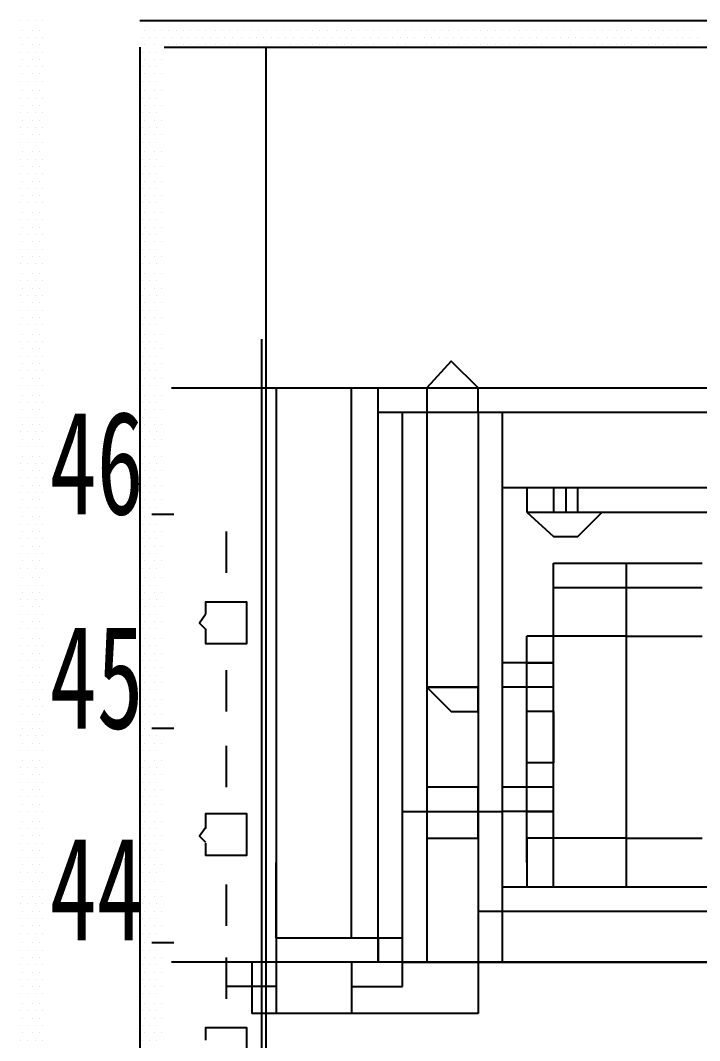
# Model space of a CAD drawing. Header units: metres. Extents: x 17 to 1264, y 17 to 859.
# Drawn here: x 303.8 to 344, y 662.2 to 722.6 of the extents above; entities that cross this region are included whole.
import ezdxf

# ---------------------------------------------------------------- set-up
doc = ezdxf.new("R2010")
doc.units = ezdxf.units.M
for name, color, linetype in [('LINES', 7, 'Continuous'), ('POLYLINES', 4, 'Continuous'), ('RECTS', 7, 'Continuous'), ('TEXTS', 3, 'Continuous')]:
    doc.layers.add(name, color=color, linetype=linetype)

msp = doc.modelspace()

# ---------------------------------------------------------------- linework, layer by layer
at = {"layer": 'LINES'}
for p, q in [((303.834, 722.592), (303.834, 722.592)), ((304.266, 722.592), (304.266, 722.592)), ((304.698, 722.592), (304.698, 722.592)), ((305.13, 722.592), (305.13, 722.592)), ((311.034, 722.592), (311.034, 722.592)), ((311.466, 722.592), (311.466, 722.592)), ((311.898, 722.592), (311.898, 722.592)), ((312.33, 722.592), (312.33, 722.592)), ((312.762, 722.592), (312.762, 722.592)), ((313.338, 722.592), (313.338, 722.592)), ((313.77, 722.592), (313.77, 722.592)), ((314.202, 722.592), (314.202, 722.592)), ((314.634, 722.592), (314.634, 722.592)), ((315.066, 722.592), (315.066, 722.592)), ((315.498, 722.592), (315.498, 722.592)), ((315.93, 722.592), (315.93, 722.592)), ((316.362, 722.592), (316.362, 722.592)), ((316.938, 722.592), (316.938, 722.592)), ((317.37, 722.592), (317.37, 722.592)), ((317.802, 722.592), (317.802, 722.592)), ((318.234, 722.592), (318.234, 722.592)), ((318.666, 722.592), (318.666, 722.592)), ((319.098, 722.592), (319.098, 722.592)), ((319.53, 722.592), (319.53, 722.592)), ((319.962, 722.592), (319.962, 722.592)), ((320.538, 722.592), (320.538, 722.592)), ((320.97, 722.592), (320.97, 722.592)), ((321.402, 722.592), (321.402, 722.592)), ((321.834, 722.592), (321.834, 722.592)), ((322.266, 722.592), (322.266, 722.592)), ((322.698, 722.592), (322.698, 722.592)), ((323.13, 722.592), (323.13, 722.592)), ((323.562, 722.592), (323.562, 722.592)), ((324.138, 722.592), (324.138, 722.592)), ((324.57, 722.592), (324.57, 722.592)), ((325.002, 722.592), (325.002, 722.592)), ((325.434, 722.592), (325.434, 722.592)), ((325.866, 722.592), (325.866, 722.592)), ((326.298, 722.592), (326.298, 722.592)), ((326.73, 722.592), (326.73, 722.592)), ((327.162, 722.592), (327.162, 722.592)), ((327.738, 722.592), (327.738, 722.592)), ((328.17, 722.592), (328.17, 722.592)), ((328.602, 722.592), (328.602, 722.592)), ((329.034, 722.592), (329.034, 722.592)), ((329.466, 722.592), (329.466, 722.592)), ((329.898, 722.592), (329.898, 722.592)), ((330.33, 722.592), (330.33, 722.592)), ((330.762, 722.592), (330.762, 722.592)), ((331.338, 722.592), (331.338, 722.592)), ((331.77, 722.592), (331.77, 722.592)), ((332.202, 722.592), (332.202, 722.592)), ((332.634, 722.592), (332.634, 722.592)), ((333.066, 722.592), (333.066, 722.592)), ((333.498, 722.592), (333.498, 722.592)), ((333.93, 722.592), (333.93, 722.592)), ((334.362, 722.592), (334.362, 722.592)), ((334.938, 722.592), (334.938, 722.592)), ((335.37, 722.592), (335.37, 722.592)), ((335.802, 722.592), (335.802, 722.592)), ((336.234, 722.592), (336.234, 722.592)), ((336.666, 722.592), (336.666, 722.592)), ((337.098, 722.592), (337.098, 722.592)), ((337.53, 722.592), (337.53, 722.592)), ((337.962, 722.592), (337.962, 722.592)), ((338.538, 722.592), (338.538, 722.592)), ((338.97, 722.592), (338.97, 722.592)), ((339.402, 722.592), (339.402, 722.592)), ((339.834, 722.592), (339.834, 722.592)), ((340.266, 722.592), (340.266, 722.592)), ((340.698, 722.592), (340.698, 722.592)), ((341.13, 722.592), (341.13, 722.592)), ((341.562, 722.592), (341.562, 722.592)), ((342.138, 722.592), (342.138, 722.592)), ((342.57, 722.592), (342.57, 722.592)), ((343.002, 722.592), (343.002, 722.592)), ((343.434, 722.592), (343.434, 722.592)), ((343.866, 722.592), (343.866, 722.592)), ((303.978, 722.016), (303.978, 722.016)), ((304.554, 722.016), (304.554, 722.016)), ((304.986, 722.016), (304.986, 722.016)), ((311.178, 722.016), (311.178, 722.016)), ((311.754, 722.016), (311.754, 722.016)), ((312.186, 722.016), (312.186, 722.016)), ((312.618, 722.016), (312.618, 722.016)), ((313.05, 722.016), (313.05, 722.016)), ((313.482, 722.016), (313.482, 722.016)), ((313.914, 722.016), (313.914, 722.016)), ((314.346, 722.016), (314.346, 722.016)), ((314.778, 722.016), (314.778, 722.016)), ((315.354, 722.016), (315.354, 722.016)), ((315.786, 722.016), (315.786, 722.016)), ((316.218, 722.016), (316.218, 722.016)), ((316.65, 722.016), (316.65, 722.016)), ((317.082, 722.016), (317.082, 722.016)), ((317.514, 722.016), (317.514, 722.016)), ((317.946, 722.016), (317.946, 722.016)), ((318.378, 722.016), (318.378, 722.016)), ((318.954, 722.016), (318.954, 722.016)), ((319.386, 722.016), (319.386, 722.016)), ((319.818, 722.016), (319.818, 722.016)), ((320.25, 722.016), (320.25, 722.016)), ((320.682, 722.016), (320.682, 722.016)), ((321.114, 722.016), (321.114, 722.016)), ((321.546, 722.016), (321.546, 722.016)), ((321.978, 722.016), (321.978, 722.016)), ((322.554, 722.016), (322.554, 722.016)), ((322.986, 722.016), (322.986, 722.016)), ((323.418, 722.016), (323.418, 722.016)), ((323.85, 722.016), (323.85, 722.016)), ((324.282, 722.016), (324.282, 722.016)), ((324.714, 722.016), (324.714, 722.016)), ((325.146, 722.016), (325.146, 722.016)), ((325.578, 722.016), (325.578, 722.016)), ((326.154, 722.016), (326.154, 722.016)), ((326.586, 722.016), (326.586, 722.016)), ((327.018, 722.016), (327.018, 722.016)), ((327.45, 722.016), (327.45, 722.016)), ((327.882, 722.016), (327.882, 722.016)), ((328.314, 722.016), (328.314, 722.016)), ((328.746, 722.016), (328.746, 722.016)), ((329.178, 722.016), (329.178, 722.016)), ((329.754, 722.016), (329.754, 722.016)), ((330.186, 722.016), (330.186, 722.016)), ((330.618, 722.016), (330.618, 722.016)), ((331.05, 722.016), (331.05, 722.016)), ((331.482, 722.016), (331.482, 722.016)), ((331.914, 722.016), (331.914, 722.016)), ((332.346, 722.016), (332.346, 722.016)), ((332.778, 722.016), (332.778, 722.016)), ((333.354, 722.016), (333.354, 722.016)), ((333.786, 722.016), (333.786, 722.016)), ((334.218, 722.016), (334.218, 722.016)), ((334.65, 722.016), (334.65, 722.016)), ((335.082, 722.016), (335.082, 722.016)), ((335.514, 722.016), (335.514, 722.016)), ((335.946, 722.016), (335.946, 722.016)), ((336.378, 722.016), (336.378, 722.016)), ((336.954, 722.016), (336.954, 722.016)), ((337.386, 722.016), (337.386, 722.016)), ((337.818, 722.016), (337.818, 722.016)), ((338.25, 722.016), (338.25, 722.016)), ((338.682, 722.016), (338.682, 722.016)), ((339.114, 722.016), (339.114, 722.016)), ((339.546, 722.016), (339.546, 722.016)), ((339.978, 722.016), (339.978, 722.016)), ((340.554, 722.016), (340.554, 722.016)), ((340.986, 722.016), (340.986, 722.016)), ((341.418, 722.016), (341.418, 722.016)), ((341.85, 722.016), (341.85, 722.016)), ((342.282, 722.016), (342.282, 722.016)), ((342.714, 722.016), (342.714, 722.016)), ((343.146, 722.016), (343.146, 722.016)), ((343.578, 722.016), (343.578, 722.016)), ((303.834, 721.584), (303.834, 721.584)), ((304.266, 721.584), (304.266, 721.584)), ((304.698, 721.584), (304.698, 721.584)), ((305.13, 721.584), (305.13, 721.584)), ((311.034, 721.584), (311.034, 721.584)), ((311.466, 721.584), (311.466, 721.584)), ((311.898, 721.584), (311.898, 721.584)), ((312.33, 721.584), (312.33, 721.584)), ((312.762, 721.584), (312.762, 721.584)), ((313.338, 721.584), (313.338, 721.584)), ((313.77, 721.584), (313.77, 721.584)), ((314.202, 721.584), (314.202, 721.584)), ((314.634, 721.584), (314.634, 721.584)), ((315.066, 721.584), (315.066, 721.584)), ((315.498, 721.584), (315.498, 721.584)), ((315.93, 721.584), (315.93, 721.584)), ((316.362, 721.584), (316.362, 721.584)), ((316.938, 721.584), (316.938, 721.584)), ((317.37, 721.584), (317.37, 721.584)), ((317.802, 721.584), (317.802, 721.584)), ((318.234, 721.584), (318.234, 721.584)), ((318.666, 721.584), (318.666, 721.584)), ((319.098, 721.584), (319.098, 721.584)), ((319.53, 721.584), (319.53, 721.584)), ((319.962, 721.584), (319.962, 721.584)), ((320.538, 721.584), (320.538, 721.584)), ((320.97, 721.584), (320.97, 721.584)), ((321.402, 721.584), (321.402, 721.584)), ((321.834, 721.584), (321.834, 721.584)), ((322.266, 721.584), (322.266, 721.584)), ((322.698, 721.584), (322.698, 721.584)), ((323.13, 721.584), (323.13, 721.584)), ((323.562, 721.584), (323.562, 721.584)), ((324.138, 721.584), (324.138, 721.584)), ((324.57, 721.584), (324.57, 721.584)), ((325.002, 721.584), (325.002, 721.584)), ((325.434, 721.584), (325.434, 721.584)), ((325.866, 721.584), (325.866, 721.584)), ((326.298, 721.584), (326.298, 721.584)), ((326.73, 721.584), (326.73, 721.584)), ((327.162, 721.584), (327.162, 721.584)), ((327.738, 721.584), (327.738, 721.584)), ((328.17, 721.584), (328.17, 721.584)), ((328.602, 721.584), (328.602, 721.584)), ((329.034, 721.584), (329.034, 721.584)), ((329.466, 721.584), (329.466, 721.584)), ((329.898, 721.584), (329.898, 721.584)), ((330.33, 721.584), (330.33, 721.584)), ((330.762, 721.584), (330.762, 721.584)), ((331.338, 721.584), (331.338, 721.584)), ((331.77, 721.584), (331.77, 721.584)), ((332.202, 721.584), (332.202, 721.584)), ((332.634, 721.584), (332.634, 721.584)), ((333.066, 721.584), (333.066, 721.584)), ((333.498, 721.584), (333.498, 721.584)), ((333.93, 721.584), (333.93, 721.584)), ((334.362, 721.584), (334.362, 721.584)), ((334.938, 721.584), (334.938, 721.584)), ((335.37, 721.584), (335.37, 721.584)), ((335.802, 721.584), (335.802, 721.584)), ((336.234, 721.584), (336.234, 721.584)), ((336.666, 721.584), (336.666, 721.584)), ((337.098, 721.584), (337.098, 721.584)), ((337.53, 721.584), (337.53, 721.584)), ((337.962, 721.584), (337.962, 721.584)), ((338.538, 721.584), (338.538, 721.584)), ((338.97, 721.584), (338.97, 721.584)), ((339.402, 721.584), (339.402, 721.584)), ((339.834, 721.584), (339.834, 721.584)), ((340.266, 721.584), (340.266, 721.584)), ((340.698, 721.584), (340.698, 721.584)), ((341.13, 721.584), (341.13, 721.584)), ((341.562, 721.584), (341.562, 721.584)), ((342.138, 721.584), (342.138, 721.584)), ((342.57, 721.584), (342.57, 721.584)), ((343.002, 721.584), (343.002, 721.584)), ((343.434, 721.584), (343.434, 721.584)), ((343.866, 721.584), (343.866, 721.584)), ((303.978, 721.152), (303.978, 721.152)), ((304.554, 721.152), (304.554, 721.152)), ((304.986, 721.152), (304.986, 721.152)), ((311.178, 721.152), (311.178, 721.152)), ((311.754, 721.152), (311.754, 721.152)), ((312.186, 721.152), (312.186, 721.152)), ((312.33, 721.008), (459.066, 721.008)), ((312.618, 721.152), (312.618, 721.152)), ((313.05, 721.152), (313.05, 721.152)), ((313.482, 721.152), (313.482, 721.152)), ((313.914, 721.152), (313.914, 721.152)), ((314.346, 721.152), (314.346, 721.152)), ((314.778, 721.152), (314.778, 721.152)), ((315.354, 721.152), (315.354, 721.152)), ((315.786, 721.152), (315.786, 721.152)), ((316.218, 721.152), (316.218, 721.152)), ((316.65, 721.152), (316.65, 721.152)), ((317.082, 721.152), (317.082, 721.152)), ((317.514, 721.152), (317.514, 721.152)), ((317.946, 721.152), (317.946, 721.152)), ((318.378, 721.152), (318.378, 721.152)), ((318.378, 125.712), (318.378, 721.008)), ((318.954, 721.152), (318.954, 721.152)), ((319.386, 721.152), (319.386, 721.152)), ((319.818, 721.152), (319.818, 721.152)), ((320.25, 721.152), (320.25, 721.152)), ((320.682, 721.152), (320.682, 721.152)), ((321.114, 721.152), (321.114, 721.152)), ((321.546, 721.152), (321.546, 721.152)), ((321.978, 721.152), (321.978, 721.152)), ((322.554, 721.152), (322.554, 721.152)), ((322.986, 721.152), (322.986, 721.152)), ((323.418, 721.152), (323.418, 721.152)), ((323.85, 721.152), (323.85, 721.152)), ((324.282, 721.152), (324.282, 721.152)), ((324.714, 721.152), (324.714, 721.152)), ((325.146, 721.152), (325.146, 721.152)), ((325.578, 721.152), (325.578, 721.152)), ((326.154, 721.152), (326.154, 721.152)), ((326.586, 721.152), (326.586, 721.152)), ((327.018, 721.152), (327.018, 721.152)), ((327.45, 721.152), (327.45, 721.152)), ((327.882, 721.152), (327.882, 721.152)), ((328.314, 721.152), (328.314, 721.152)), ((328.746, 721.152), (328.746, 721.152)), ((329.178, 721.152), (329.178, 721.152)), ((329.754, 721.152), (329.754, 721.152)), ((330.186, 721.152), (330.186, 721.152)), ((330.618, 721.152), (330.618, 721.152)), ((331.05, 721.152), (331.05, 721.152)), ((331.482, 721.152), (331.482, 721.152)), ((331.914, 721.152), (331.914, 721.152)), ((332.346, 721.152), (332.346, 721.152)), ((332.778, 721.152), (332.778, 721.152)), ((333.354, 721.152), (333.354, 721.152)), ((333.786, 721.152), (333.786, 721.152)), ((334.218, 721.152), (334.218, 721.152)), ((334.65, 721.152), (334.65, 721.152)), ((335.082, 721.152), (335.082, 721.152)), ((335.514, 721.152), (335.514, 721.152)), ((335.946, 721.152), (335.946, 721.152)), ((336.378, 721.152), (336.378, 721.152)), ((336.954, 721.152), (336.954, 721.152)), ((337.386, 721.152), (337.386, 721.152)), ((337.818, 721.152), (337.818, 721.152)), ((338.25, 721.152), (338.25, 721.152)), ((338.682, 721.152), (338.682, 721.152)), ((339.114, 721.152), (339.114, 721.152)), ((339.546, 721.152), (339.546, 721.152)), ((339.978, 721.152), (339.978, 721.152)), ((340.554, 721.152), (340.554, 721.152)), ((340.986, 721.152), (340.986, 721.152)), ((341.418, 721.152), (341.418, 721.152)), ((341.85, 721.152), (341.85, 721.152)), ((342.282, 721.152), (342.282, 721.152)), ((342.714, 721.152), (342.714, 721.152)), ((343.146, 721.152), (343.146, 721.152)), ((343.578, 721.152), (343.578, 721.152)), ((303.834, 720.72), (303.834, 720.72)), ((303.978, 720.288), (303.978, 720.288)), ((304.266, 720.72), (304.266, 720.72)), ((304.554, 720.288), (304.554, 720.288)), ((304.698, 720.72), (304.698, 720.72)), ((304.986, 720.288), (304.986, 720.288)), ((305.13, 720.72), (305.13, 720.72)), ((311.034, 720.72), (311.034, 720.72)), ((311.178, 720.288), (311.178, 720.288)), ((311.466, 720.72), (311.466, 720.72)), ((311.754, 720.288), (311.754, 720.288)), ((311.898, 720.72), (311.898, 720.72)), ((312.186, 720.288), (312.186, 720.288)), ((303.834, 719.856), (303.834, 719.856)), ((304.266, 719.856), (304.266, 719.856)), ((304.698, 719.856), (304.698, 719.856)), ((305.13, 719.856), (305.13, 719.856)), ((311.034, 719.856), (311.034, 719.856)), ((311.466, 719.856), (311.466, 719.856)), ((311.898, 719.856), (311.898, 719.856)), ((303.834, 718.992), (303.834, 718.992)), ((303.978, 719.424), (303.978, 719.424)), ((304.266, 718.992), (304.266, 718.992)), ((304.554, 719.424), (304.554, 719.424)), ((304.698, 718.992), (304.698, 718.992)), ((304.986, 719.424), (304.986, 719.424)), ((305.13, 718.992), (305.13, 718.992)), ((311.034, 718.992), (311.034, 718.992)), ((311.178, 719.424), (311.178, 719.424)), ((311.466, 718.992), (311.466, 718.992)), ((311.754, 719.424), (311.754, 719.424)), ((311.898, 718.992), (311.898, 718.992)), ((312.186, 719.424), (312.186, 719.424)), ((303.978, 718.416), (303.978, 718.416)), ((304.554, 718.416), (304.554, 718.416)), ((304.986, 718.416), (304.986, 718.416)), ((311.178, 718.416), (311.178, 718.416)), ((311.754, 718.416), (311.754, 718.416)), ((312.186, 718.416), (312.186, 718.416)), ((303.834, 717.984), (303.834, 717.984)), ((304.266, 717.984), (304.266, 717.984)), ((304.698, 717.984), (304.698, 717.984)), ((305.13, 717.984), (305.13, 717.984)), ((311.034, 717.984), (311.034, 717.984)), ((311.466, 717.984), (311.466, 717.984)), ((311.898, 717.984), (311.898, 717.984)), ((303.834, 717.12), (303.834, 717.12)), ((303.978, 717.552), (303.978, 717.552)), ((304.266, 717.12), (304.266, 717.12)), ((304.554, 717.552), (304.554, 717.552)), ((304.698, 717.12), (304.698, 717.12)), ((304.986, 717.552), (304.986, 717.552)), ((305.13, 717.12), (305.13, 717.12)), ((311.034, 717.12), (311.034, 717.12)), ((311.178, 717.552), (311.178, 717.552)), ((311.466, 717.12), (311.466, 717.12)), ((311.754, 717.552), (311.754, 717.552)), ((311.898, 717.12), (311.898, 717.12)), ((312.186, 717.552), (312.186, 717.552)), ((303.978, 716.688), (303.978, 716.688)), ((304.554, 716.688), (304.554, 716.688)), ((304.986, 716.688), (304.986, 716.688)), ((311.178, 716.688), (311.178, 716.688)), ((311.754, 716.688), (311.754, 716.688)), ((312.186, 716.688), (312.186, 716.688)), ((303.834, 716.256), (303.834, 716.256)), ((304.266, 716.256), (304.266, 716.256)), ((304.698, 716.256), (304.698, 716.256)), ((305.13, 716.256), (305.13, 716.256)), ((311.034, 716.256), (311.034, 716.256)), ((311.466, 716.256), (311.466, 716.256)), ((311.898, 716.256), (311.898, 716.256)), ((303.834, 715.392), (303.834, 715.392)), ((303.978, 715.824), (303.978, 715.824)), ((304.266, 715.392), (304.266, 715.392)), ((304.554, 715.824), (304.554, 715.824)), ((304.698, 715.392), (304.698, 715.392)), ((304.986, 715.824), (304.986, 715.824)), ((305.13, 715.392), (305.13, 715.392)), ((311.034, 715.392), (311.034, 715.392)), ((311.178, 715.824), (311.178, 715.824)), ((311.466, 715.392), (311.466, 715.392)), ((311.754, 715.824), (311.754, 715.824)), ((311.898, 715.392), (311.898, 715.392)), ((312.186, 715.824), (312.186, 715.824)), ((303.978, 714.816), (303.978, 714.816)), ((304.554, 714.816), (304.554, 714.816)), ((304.986, 714.816), (304.986, 714.816)), ((311.178, 714.816), (311.178, 714.816)), ((311.754, 714.816), (311.754, 714.816)), ((312.186, 714.816), (312.186, 714.816)), ((303.834, 714.384), (303.834, 714.384)), ((304.266, 714.384), (304.266, 714.384)), ((304.698, 714.384), (304.698, 714.384)), ((305.13, 714.384), (305.13, 714.384)), ((311.034, 714.384), (311.034, 714.384)), ((311.466, 714.384), (311.466, 714.384)), ((311.898, 714.384), (311.898, 714.384)), ((303.834, 713.52), (303.834, 713.52)), ((303.978, 713.952), (303.978, 713.952)), ((304.266, 713.52), (304.266, 713.52)), ((304.554, 713.952), (304.554, 713.952)), ((304.698, 713.52), (304.698, 713.52)), ((304.986, 713.952), (304.986, 713.952)), ((305.13, 713.52), (305.13, 713.52)), ((311.034, 713.52), (311.034, 713.52)), ((311.178, 713.952), (311.178, 713.952)), ((311.466, 713.52), (311.466, 713.52)), ((311.754, 713.952), (311.754, 713.952)), ((311.898, 713.52), (311.898, 713.52)), ((312.186, 713.952), (312.186, 713.952)), ((303.978, 713.088), (303.978, 713.088)), ((304.554, 713.088), (304.554, 713.088)), ((304.986, 713.088), (304.986, 713.088)), ((311.178, 713.088), (311.178, 713.088)), ((311.754, 713.088), (311.754, 713.088)), ((312.186, 713.088), (312.186, 713.088)), ((303.834, 712.656), (303.834, 712.656)), ((304.266, 712.656), (304.266, 712.656)), ((304.698, 712.656), (304.698, 712.656)), ((305.13, 712.656), (305.13, 712.656)), ((311.034, 712.656), (311.034, 712.656)), ((311.466, 712.656), (311.466, 712.656)), ((311.898, 712.656), (311.898, 712.656)), ((303.834, 711.792), (303.834, 711.792)), ((303.978, 712.224), (303.978, 712.224)), ((304.266, 711.792), (304.266, 711.792)), ((304.554, 712.224), (304.554, 712.224)), ((304.698, 711.792), (304.698, 711.792)), ((304.986, 712.224), (304.986, 712.224)), ((305.13, 711.792), (305.13, 711.792)), ((311.034, 711.792), (311.034, 711.792)), ((311.178, 712.224), (311.178, 712.224)), ((311.466, 711.792), (311.466, 711.792)), ((311.754, 712.224), (311.754, 712.224)), ((311.898, 711.792), (311.898, 711.792)), ((312.186, 712.224), (312.186, 712.224)), ((303.978, 711.216), (303.978, 711.216)), ((304.554, 711.216), (304.554, 711.216)), ((304.986, 711.216), (304.986, 711.216)), ((311.178, 711.216), (311.178, 711.216)), ((311.754, 711.216), (311.754, 711.216)), ((312.186, 711.216), (312.186, 711.216)), ((303.834, 710.784), (303.834, 710.784)), ((304.266, 710.784), (304.266, 710.784)), ((304.698, 710.784), (304.698, 710.784)), ((305.13, 710.784), (305.13, 710.784)), ((311.034, 710.784), (311.034, 710.784)), ((311.466, 710.784), (311.466, 710.784)), ((311.898, 710.784), (311.898, 710.784)), ((303.834, 709.92), (303.834, 709.92)), ((303.978, 710.352), (303.978, 710.352)), ((304.266, 709.92), (304.266, 709.92)), ((304.554, 710.352), (304.554, 710.352)), ((304.698, 709.92), (304.698, 709.92)), ((304.986, 710.352), (304.986, 710.352)), ((305.13, 709.92), (305.13, 709.92)), ((311.034, 709.92), (311.034, 709.92)), ((311.178, 710.352), (311.178, 710.352)), ((311.466, 709.92), (311.466, 709.92)), ((311.754, 710.352), (311.754, 710.352)), ((311.898, 709.92), (311.898, 709.92)), ((312.186, 710.352), (312.186, 710.352)), ((303.978, 709.488), (303.978, 709.488)), ((304.554, 709.488), (304.554, 709.488)), ((304.986, 709.488), (304.986, 709.488)), ((311.178, 709.488), (311.178, 709.488)), ((311.754, 709.488), (311.754, 709.488)), ((312.186, 709.488), (312.186, 709.488)), ((303.834, 709.056), (303.834, 709.056)), ((304.266, 709.056), (304.266, 709.056)), ((304.698, 709.056), (304.698, 709.056)), ((305.13, 709.056), (305.13, 709.056)), ((311.034, 709.056), (311.034, 709.056)), ((311.466, 709.056), (311.466, 709.056)), ((311.898, 709.056), (311.898, 709.056)), ((303.834, 708.192), (303.834, 708.192)), ((303.978, 708.624), (303.978, 708.624)), ((304.266, 708.192), (304.266, 708.192)), ((304.554, 708.624), (304.554, 708.624)), ((304.698, 708.192), (304.698, 708.192)), ((304.986, 708.624), (304.986, 708.624)), ((305.13, 708.192), (305.13, 708.192)), ((311.034, 708.192), (311.034, 708.192)), ((311.178, 708.624), (311.178, 708.624)), ((311.466, 708.192), (311.466, 708.192)), ((311.754, 708.624), (311.754, 708.624)), ((311.898, 708.192), (311.898, 708.192)), ((312.186, 708.624), (312.186, 708.624)), ((303.978, 707.616), (303.978, 707.616)), ((304.554, 707.616), (304.554, 707.616)), ((304.986, 707.616), (304.986, 707.616)), ((311.178, 707.616), (311.178, 707.616)), ((311.754, 707.616), (311.754, 707.616)), ((312.186, 707.616), (312.186, 707.616)), ((303.834, 707.184), (303.834, 707.184)), ((304.266, 707.184), (304.266, 707.184)), ((304.698, 707.184), (304.698, 707.184)), ((305.13, 707.184), (305.13, 707.184)), ((311.034, 707.184), (311.034, 707.184)), ((311.466, 707.184), (311.466, 707.184)), ((311.898, 707.184), (311.898, 707.184)), ((303.834, 706.32), (303.834, 706.32)), ((303.978, 706.752), (303.978, 706.752)), ((304.266, 706.32), (304.266, 706.32)), ((304.554, 706.752), (304.554, 706.752)), ((304.698, 706.32), (304.698, 706.32)), ((304.986, 706.752), (304.986, 706.752)), ((305.13, 706.32), (305.13, 706.32)), ((311.034, 706.32), (311.034, 706.32)), ((311.178, 706.752), (311.178, 706.752)), ((311.466, 706.32), (311.466, 706.32)), ((311.754, 706.752), (311.754, 706.752)), ((311.898, 706.32), (311.898, 706.32)), ((312.186, 706.752), (312.186, 706.752)), ((303.978, 705.888), (303.978, 705.888)), ((304.554, 705.888), (304.554, 705.888)), ((304.986, 705.888), (304.986, 705.888)), ((311.178, 705.888), (311.178, 705.888)), ((311.754, 705.888), (311.754, 705.888)), ((312.186, 705.888), (312.186, 705.888)), ((303.834, 705.456), (303.834, 705.456)), ((304.266, 705.456), (304.266, 705.456)), ((304.698, 705.456), (304.698, 705.456)), ((305.13, 705.456), (305.13, 705.456)), ((311.034, 705.456), (311.034, 705.456)), ((311.466, 705.456), (311.466, 705.456)), ((311.898, 705.456), (311.898, 705.456)), ((303.834, 704.592), (303.834, 704.592)), ((303.978, 705.024), (303.978, 705.024)), ((304.266, 704.592), (304.266, 704.592)), ((304.554, 705.024), (304.554, 705.024)), ((304.698, 704.592), (304.698, 704.592)), ((304.986, 705.024), (304.986, 705.024)), ((305.13, 704.592), (305.13, 704.592)), ((311.034, 704.592), (311.034, 704.592)), ((311.178, 705.024), (311.178, 705.024)), ((311.466, 704.592), (311.466, 704.592)), ((311.754, 705.024), (311.754, 705.024)), ((311.898, 704.592), (311.898, 704.592)), ((312.186, 705.024), (312.186, 705.024)), ((303.978, 704.016), (303.978, 704.016)), ((304.554, 704.016), (304.554, 704.016)), ((304.986, 704.016), (304.986, 704.016)), ((311.178, 704.016), (311.178, 704.016)), ((311.754, 704.016), (311.754, 704.016)), ((312.186, 704.016), (312.186, 704.016)), ((303.834, 703.584), (303.834, 703.584)), ((304.266, 703.584), (304.266, 703.584)), ((304.698, 703.584), (304.698, 703.584)), ((305.13, 703.584), (305.13, 703.584)), ((311.034, 703.584), (311.034, 703.584)), ((311.466, 703.584), (311.466, 703.584)), ((311.898, 703.584), (311.898, 703.584)), ((303.834, 702.72), (303.834, 702.72)), ((303.978, 703.152), (303.978, 703.152)), ((304.266, 702.72), (304.266, 702.72)), ((304.554, 703.152), (304.554, 703.152)), ((304.698, 702.72), (304.698, 702.72)), ((304.986, 703.152), (304.986, 703.152)), ((305.13, 702.72), (305.13, 702.72)), ((311.034, 702.72), (311.034, 702.72)), ((311.178, 703.152), (311.178, 703.152)), ((311.466, 702.72), (311.466, 702.72)), ((311.754, 703.152), (311.754, 703.152)), ((311.898, 702.72), (311.898, 702.72)), ((312.186, 703.152), (312.186, 703.152)), ((303.978, 702.288), (303.978, 702.288)), ((304.554, 702.288), (304.554, 702.288)), ((304.986, 702.288), (304.986, 702.288)), ((311.178, 702.288), (311.178, 702.288)), ((311.754, 702.288), (311.754, 702.288)), ((312.186, 702.288), (312.186, 702.288)), ((303.834, 701.856), (303.834, 701.856)), ((303.978, 701.424), (303.978, 701.424)), ((304.266, 701.856), (304.266, 701.856)), ((304.554, 701.424), (304.554, 701.424)), ((304.698, 701.856), (304.698, 701.856)), ((304.986, 701.424), (304.986, 701.424)), ((305.13, 701.856), (305.13, 701.856)), ((311.034, 701.856), (311.034, 701.856)), ((311.178, 701.424), (311.178, 701.424)), ((311.466, 701.856), (311.466, 701.856)), ((311.754, 701.424), (311.754, 701.424)), ((311.898, 701.856), (311.898, 701.856)), ((312.186, 701.424), (312.186, 701.424)), ((303.834, 700.992), (303.834, 700.992)), ((304.266, 700.992), (304.266, 700.992)), ((304.698, 700.992), (304.698, 700.992)), ((305.13, 700.992), (305.13, 700.992)), ((311.034, 700.992), (311.034, 700.992)), ((311.466, 700.992), (311.466, 700.992)), ((311.898, 700.992), (311.898, 700.992)), ((312.762, 700.848), (464.826, 700.848)), ((313.05, 700.848), (464.106, 700.848)), ((318.954, 700.848), (318.954, 663.84)), ((323.418, 668.304), (323.418, 700.848)), ((325.002, 668.304), (325.002, 700.848)), ((325.002, 668.304), (325.002, 700.848)), ((326.442, 700.848), (332.346, 700.848)), ((303.978, 700.416), (303.978, 700.416)), ((304.554, 700.416), (304.554, 700.416)), ((304.986, 700.416), (304.986, 700.416)), ((311.178, 700.416), (311.178, 700.416)), ((311.754, 700.416), (311.754, 700.416)), ((312.186, 700.416), (312.186, 700.416)), ((303.834, 699.984), (303.834, 699.984)), ((304.266, 699.984), (304.266, 699.984)), ((304.698, 699.984), (304.698, 699.984)), ((305.13, 699.984), (305.13, 699.984)), ((311.034, 699.984), (311.034, 699.984)), ((311.466, 699.984), (311.466, 699.984)), ((311.898, 699.984), (311.898, 699.984)), ((303.834, 699.12), (303.834, 699.12)), ((303.978, 699.552), (303.978, 699.552)), ((304.266, 699.12), (304.266, 699.12)), ((304.554, 699.552), (304.554, 699.552)), ((304.698, 699.12), (304.698, 699.12)), ((304.986, 699.552), (304.986, 699.552)), ((305.13, 699.12), (305.13, 699.12)), ((311.034, 699.12), (311.034, 699.12)), ((311.178, 699.552), (311.178, 699.552)), ((311.466, 699.12), (311.466, 699.12)), ((311.754, 699.552), (311.754, 699.552)), ((311.898, 699.12), (311.898, 699.12)), ((312.186, 699.552), (312.186, 699.552)), ((325.002, 699.408), (330.906, 699.408)), ((326.442, 699.408), (449.274, 699.408)), ((326.442, 666.864), (326.442, 699.408)), ((327.882, 699.408), (449.274, 699.408)), ((327.882, 699.408), (327.882, 666.864)), ((330.906, 699.408), (330.906, 666.864)), ((332.346, 666.864), (332.346, 699.408)), ((332.346, 666.864), (332.346, 699.408)), ((332.346, 666.864), (332.346, 699.408)), ((303.978, 698.688), (303.978, 698.688)), ((304.554, 698.688), (304.554, 698.688)), ((304.986, 698.688), (304.986, 698.688)), ((311.178, 698.688), (311.178, 698.688)), ((311.754, 698.688), (311.754, 698.688)), ((312.186, 698.688), (312.186, 698.688)), ((303.834, 698.256), (303.834, 698.256)), ((303.978, 697.824), (303.978, 697.824)), ((304.266, 698.256), (304.266, 698.256)), ((304.554, 697.824), (304.554, 697.824)), ((304.698, 698.256), (304.698, 698.256)), ((304.986, 697.824), (304.986, 697.824)), ((305.13, 698.256), (305.13, 698.256)), ((311.034, 698.256), (311.034, 698.256)), ((311.178, 697.824), (311.178, 697.824)), ((311.466, 698.256), (311.466, 698.256)), ((311.754, 697.824), (311.754, 697.824)), ((311.898, 698.256), (311.898, 698.256)), ((312.186, 697.824), (312.186, 697.824)), ((303.834, 697.392), (303.834, 697.392)), ((304.266, 697.392), (304.266, 697.392)), ((304.698, 697.392), (304.698, 697.392)), ((305.13, 697.392), (305.13, 697.392)), ((311.034, 697.392), (311.034, 697.392)), ((311.466, 697.392), (311.466, 697.392)), ((311.898, 697.392), (311.898, 697.392)), ((303.978, 696.816), (303.978, 696.816)), ((304.554, 696.816), (304.554, 696.816)), ((304.986, 696.816), (304.986, 696.816)), ((311.178, 696.816), (311.178, 696.816)), ((311.754, 696.816), (311.754, 696.816)), ((312.186, 696.816), (312.186, 696.816)), ((303.834, 696.384), (303.834, 696.384)), ((304.266, 696.384), (304.266, 696.384)), ((304.698, 696.384), (304.698, 696.384)), ((305.13, 696.384), (305.13, 696.384)), ((311.034, 696.384), (311.034, 696.384)), ((311.466, 696.384), (311.466, 696.384)), ((311.898, 696.384), (311.898, 696.384)), ((303.834, 695.52), (303.834, 695.52)), ((303.978, 695.952), (303.978, 695.952)), ((304.266, 695.52), (304.266, 695.52)), ((304.554, 695.952), (304.554, 695.952)), ((304.698, 695.52), (304.698, 695.52)), ((304.986, 695.952), (304.986, 695.952)), ((305.13, 695.52), (305.13, 695.52)), ((311.034, 695.52), (311.034, 695.52)), ((311.178, 695.952), (311.178, 695.952)), ((311.466, 695.52), (311.466, 695.52)), ((311.754, 695.952), (311.754, 695.952)), ((311.898, 695.52), (311.898, 695.52)), ((312.186, 695.952), (312.186, 695.952)), ((303.978, 695.088), (303.978, 695.088)), ((304.554, 695.088), (304.554, 695.088)), ((304.986, 695.088), (304.986, 695.088)), ((311.178, 695.088), (311.178, 695.088)), ((311.754, 695.088), (311.754, 695.088)), ((312.186, 695.088), (312.186, 695.088)), ((441.93, 694.944), (332.346, 694.944)), ((333.786, 694.944), (333.786, 693.504)), ((336.09, 694.944), (336.09, 693.504)), ((303.834, 694.656), (303.834, 694.656)), ((303.978, 694.224), (303.978, 694.224)), ((304.266, 694.656), (304.266, 694.656)), ((304.554, 694.224), (304.554, 694.224)), ((304.698, 694.656), (304.698, 694.656)), ((304.986, 694.224), (304.986, 694.224)), ((305.13, 694.656), (305.13, 694.656)), ((311.034, 694.656), (311.034, 694.656)), ((311.178, 694.224), (311.178, 694.224)), ((311.466, 694.656), (311.466, 694.656)), ((311.754, 694.224), (311.754, 694.224)), ((311.898, 694.656), (311.898, 694.656)), ((312.186, 694.224), (312.186, 694.224)), ((303.834, 693.792), (303.834, 693.792)), ((304.266, 693.792), (304.266, 693.792)), ((304.698, 693.792), (304.698, 693.792)), ((305.13, 693.792), (305.13, 693.792)), ((311.034, 693.792), (311.034, 693.792)), ((311.466, 693.792), (311.466, 693.792)), ((311.898, 693.792), (311.898, 693.792)), ((303.978, 693.216), (303.978, 693.216)), ((304.554, 693.216), (304.554, 693.216)), ((304.986, 693.216), (304.986, 693.216)), ((311.178, 693.216), (311.178, 693.216)), ((312.906, 693.36), (311.61, 693.36)), ((312.906, 693.36), (311.61, 693.36)), ((311.754, 693.216), (311.754, 693.216)), ((312.186, 693.216), (312.186, 693.216)), ((333.786, 693.504), (373.818, 693.504)), ((303.834, 692.784), (303.834, 692.784)), ((303.978, 692.352), (303.978, 692.352)), ((304.266, 692.784), (304.266, 692.784)), ((304.554, 692.352), (304.554, 692.352)), ((304.698, 692.784), (304.698, 692.784)), ((304.986, 692.352), (304.986, 692.352)), ((305.13, 692.784), (305.13, 692.784)), ((311.034, 692.784), (311.034, 692.784)), ((311.178, 692.352), (311.178, 692.352)), ((311.466, 692.784), (311.466, 692.784)), ((311.754, 692.352), (311.754, 692.352)), ((311.898, 692.784), (311.898, 692.784)), ((312.186, 692.352), (312.186, 692.352)), ((316.002, 692.352), (316.002, 689.904)), ((303.834, 691.92), (303.834, 691.92)), ((304.266, 691.92), (304.266, 691.92)), ((304.698, 691.92), (304.698, 691.92)), ((305.13, 691.92), (305.13, 691.92)), ((311.034, 691.92), (311.034, 691.92)), ((311.466, 691.92), (311.466, 691.92)), ((311.898, 691.92), (311.898, 691.92)), ((303.978, 691.488), (303.978, 691.488)), ((304.554, 691.488), (304.554, 691.488)), ((304.986, 691.488), (304.986, 691.488)), ((311.178, 691.488), (311.178, 691.488)), ((311.754, 691.488), (311.754, 691.488)), ((312.186, 691.488), (312.186, 691.488)), ((303.834, 691.056), (303.834, 691.056)), ((303.978, 690.624), (303.978, 690.624)), ((304.266, 691.056), (304.266, 691.056)), ((304.554, 690.624), (304.554, 690.624)), ((304.698, 691.056), (304.698, 691.056)), ((304.986, 690.624), (304.986, 690.624)), ((305.13, 691.056), (305.13, 691.056)), ((311.034, 691.056), (311.034, 691.056)), ((311.178, 690.624), (311.178, 690.624)), ((311.466, 691.056), (311.466, 691.056)), ((311.754, 690.624), (311.754, 690.624)), ((311.898, 691.056), (311.898, 691.056)), ((312.186, 690.624), (312.186, 690.624)), ((303.834, 690.192), (303.834, 690.192)), ((304.266, 690.192), (304.266, 690.192)), ((304.698, 690.192), (304.698, 690.192)), ((305.13, 690.192), (305.13, 690.192)), ((311.034, 690.192), (311.034, 690.192)), ((311.466, 690.192), (311.466, 690.192)), ((311.898, 690.192), (311.898, 690.192)), ((335.37, 690.48), (344.154, 690.48)), ((335.37, 671.328), (335.37, 690.48)), ((339.69, 671.328), (339.69, 690.48)), ((303.978, 689.616), (303.978, 689.616)), ((304.554, 689.616), (304.554, 689.616)), ((304.986, 689.616), (304.986, 689.616)), ((311.178, 689.616), (311.178, 689.616)), ((311.754, 689.616), (311.754, 689.616)), ((312.186, 689.616), (312.186, 689.616)), ((303.834, 689.184), (303.834, 689.184)), ((303.978, 688.752), (303.978, 688.752)), ((304.266, 689.184), (304.266, 689.184)), ((304.554, 688.752), (304.554, 688.752)), ((304.698, 689.184), (304.698, 689.184)), ((304.986, 688.752), (304.986, 688.752)), ((305.13, 689.184), (305.13, 689.184)), ((311.034, 689.184), (311.034, 689.184)), ((311.178, 688.752), (311.178, 688.752)), ((311.466, 689.184), (311.466, 689.184)), ((311.754, 688.752), (311.754, 688.752)), ((311.898, 689.184), (311.898, 689.184)), ((312.186, 688.752), (312.186, 688.752)), ((335.37, 689.04), (344.154, 689.04)), ((303.834, 688.32), (303.834, 688.32)), ((304.266, 688.32), (304.266, 688.32)), ((304.698, 688.32), (304.698, 688.32)), ((305.13, 688.32), (305.13, 688.32)), ((311.034, 688.32), (311.034, 688.32)), ((311.466, 688.32), (311.466, 688.32)), ((311.898, 688.32), (311.898, 688.32)), ((303.978, 687.888), (303.978, 687.888)), ((304.554, 687.888), (304.554, 687.888)), ((304.986, 687.888), (304.986, 687.888)), ((311.178, 687.888), (311.178, 687.888)), ((311.754, 687.888), (311.754, 687.888)), ((312.186, 687.888), (312.186, 687.888)), ((303.834, 687.456), (303.834, 687.456)), ((303.978, 687.024), (303.978, 687.024)), ((304.266, 687.456), (304.266, 687.456)), ((304.554, 687.024), (304.554, 687.024)), ((304.698, 687.456), (304.698, 687.456)), ((304.986, 687.024), (304.986, 687.024)), ((305.13, 687.456), (305.13, 687.456)), ((311.034, 687.456), (311.034, 687.456)), ((311.178, 687.024), (311.178, 687.024)), ((311.466, 687.456), (311.466, 687.456)), ((311.754, 687.024), (311.754, 687.024)), ((311.898, 687.456), (311.898, 687.456)), ((312.186, 687.024), (312.186, 687.024)), ((303.834, 686.592), (303.834, 686.592)), ((304.266, 686.592), (304.266, 686.592)), ((304.698, 686.592), (304.698, 686.592)), ((305.13, 686.592), (305.13, 686.592)), ((311.034, 686.592), (311.034, 686.592)), ((311.466, 686.592), (311.466, 686.592)), ((311.898, 686.592), (311.898, 686.592)), ((303.978, 686.016), (303.978, 686.016)), ((304.554, 686.016), (304.554, 686.016)), ((304.986, 686.016), (304.986, 686.016)), ((311.178, 686.016), (311.178, 686.016)), ((311.754, 686.016), (311.754, 686.016)), ((312.186, 686.016), (312.186, 686.016)), ((333.786, 674.208), (333.786, 686.16)), ((335.37, 686.16), (333.786, 686.16)), ((339.69, 686.16), (335.37, 686.16)), ((339.69, 686.16), (344.154, 686.16)), ((303.834, 685.584), (303.834, 685.584)), ((303.978, 685.152), (303.978, 685.152)), ((304.266, 685.584), (304.266, 685.584)), ((304.554, 685.152), (304.554, 685.152)), ((304.698, 685.584), (304.698, 685.584)), ((304.986, 685.152), (304.986, 685.152)), ((305.13, 685.584), (305.13, 685.584)), ((311.034, 685.584), (311.034, 685.584)), ((311.178, 685.152), (311.178, 685.152)), ((311.466, 685.584), (311.466, 685.584)), ((311.754, 685.152), (311.754, 685.152)), ((311.898, 685.584), (311.898, 685.584)), ((312.186, 685.152), (312.186, 685.152)), ((303.834, 684.72), (303.834, 684.72)), ((304.266, 684.72), (304.266, 684.72)), ((304.698, 684.72), (304.698, 684.72)), ((305.13, 684.72), (305.13, 684.72)), ((311.034, 684.72), (311.034, 684.72)), ((311.466, 684.72), (311.466, 684.72)), ((311.898, 684.72), (311.898, 684.72)), ((333.786, 684.576), (332.346, 684.576)), ((335.37, 684.576), (333.786, 684.576)), ((333.786, 684.576), (335.37, 684.576)), ((333.786, 684.576), (335.37, 684.576)), ((333.786, 684.576), (335.37, 684.576)), ((333.786, 684.576), (335.37, 684.576)), ((335.37, 684.576), (333.786, 684.576)), ((335.37, 684.576), (333.786, 684.576)), ((303.978, 684.288), (303.978, 684.288)), ((304.554, 684.288), (304.554, 684.288)), ((304.986, 684.288), (304.986, 684.288)), ((311.178, 684.288), (311.178, 684.288)), ((311.754, 684.288), (311.754, 684.288)), ((312.186, 684.288), (312.186, 684.288)), ((316.002, 684.144), (316.002, 681.696)), ((303.834, 683.856), (303.834, 683.856)), ((303.978, 683.424), (303.978, 683.424)), ((304.266, 683.856), (304.266, 683.856)), ((304.554, 683.424), (304.554, 683.424)), ((304.698, 683.856), (304.698, 683.856)), ((304.986, 683.424), (304.986, 683.424)), ((305.13, 683.856), (305.13, 683.856)), ((311.034, 683.856), (311.034, 683.856)), ((311.178, 683.424), (311.178, 683.424)), ((311.466, 683.856), (311.466, 683.856)), ((311.754, 683.424), (311.754, 683.424)), ((311.898, 683.856), (311.898, 683.856)), ((312.186, 683.424), (312.186, 683.424)), ((303.834, 682.992), (303.834, 682.992)), ((304.266, 682.992), (304.266, 682.992)), ((304.698, 682.992), (304.698, 682.992)), ((305.13, 682.992), (305.13, 682.992)), ((311.034, 682.992), (311.034, 682.992)), ((311.466, 682.992), (311.466, 682.992)), ((311.898, 682.992), (311.898, 682.992)), ((327.882, 683.136), (330.906, 683.136)), ((333.786, 683.136), (332.346, 683.136)), ((335.37, 683.136), (333.786, 683.136)), ((335.37, 683.136), (333.786, 683.136)), ((303.978, 682.416), (303.978, 682.416)), ((304.554, 682.416), (304.554, 682.416)), ((304.986, 682.416), (304.986, 682.416)), ((311.178, 682.416), (311.178, 682.416)), ((311.754, 682.416), (311.754, 682.416)), ((312.186, 682.416), (312.186, 682.416)), ((303.834, 681.984), (303.834, 681.984)), ((303.978, 681.552), (303.978, 681.552)), ((304.266, 681.984), (304.266, 681.984)), ((304.554, 681.552), (304.554, 681.552)), ((304.698, 681.984), (304.698, 681.984)), ((304.986, 681.552), (304.986, 681.552)), ((305.13, 681.984), (305.13, 681.984)), ((311.034, 681.984), (311.034, 681.984)), ((311.178, 681.552), (311.178, 681.552)), ((311.466, 681.984), (311.466, 681.984)), ((311.754, 681.552), (311.754, 681.552)), ((311.898, 681.984), (311.898, 681.984)), ((312.186, 681.552), (312.186, 681.552)), ((335.37, 681.696), (333.786, 681.696)), ((335.37, 681.696), (333.786, 681.696)), ((335.37, 681.696), (335.37, 678.672)), ((303.834, 681.12), (303.834, 681.12)), ((304.266, 681.12), (304.266, 681.12)), ((304.698, 681.12), (304.698, 681.12)), ((305.13, 681.12), (305.13, 681.12)), ((311.034, 681.12), (311.034, 681.12)), ((311.466, 681.12), (311.466, 681.12)), ((311.898, 681.12), (311.898, 681.12)), ((303.978, 680.688), (303.978, 680.688)), ((304.554, 680.688), (304.554, 680.688)), ((304.986, 680.688), (304.986, 680.688)), ((311.178, 680.688), (311.178, 680.688)), ((312.906, 680.688), (311.61, 680.688)), ((312.906, 680.688), (311.61, 680.688)), ((312.906, 680.688), (311.61, 680.688)), ((312.906, 680.688), (311.61, 680.688)), ((311.754, 680.688), (311.754, 680.688)), ((312.186, 680.688), (312.186, 680.688)), ((303.834, 680.256), (303.834, 680.256)), ((303.978, 679.824), (303.978, 679.824)), ((304.266, 680.256), (304.266, 680.256)), ((304.554, 679.824), (304.554, 679.824)), ((304.698, 680.256), (304.698, 680.256)), ((304.986, 679.824), (304.986, 679.824)), ((305.13, 680.256), (305.13, 680.256)), ((311.034, 680.256), (311.034, 680.256)), ((311.178, 679.824), (311.178, 679.824)), ((311.466, 680.256), (311.466, 680.256)), ((311.754, 679.824), (311.754, 679.824)), ((311.898, 680.256), (311.898, 680.256)), ((312.186, 679.824), (312.186, 679.824)), ((316.002, 679.68), (316.002, 677.232)), ((335.37, 680.256), (335.37, 680.256)), ((335.37, 680.256), (335.37, 680.256)), ((303.834, 679.392), (303.834, 679.392)), ((304.266, 679.392), (304.266, 679.392)), ((304.698, 679.392), (304.698, 679.392)), ((305.13, 679.392), (305.13, 679.392)), ((311.034, 679.392), (311.034, 679.392)), ((311.466, 679.392), (311.466, 679.392)), ((311.898, 679.392), (311.898, 679.392)), ((303.978, 678.816), (303.978, 678.816)), ((304.554, 678.816), (304.554, 678.816)), ((304.986, 678.816), (304.986, 678.816)), ((311.178, 678.816), (311.178, 678.816)), ((311.754, 678.816), (311.754, 678.816)), ((312.186, 678.816), (312.186, 678.816)), ((335.37, 678.672), (333.786, 678.672)), ((335.37, 678.672), (333.786, 678.672)), ((303.834, 678.384), (303.834, 678.384)), ((303.978, 677.952), (303.978, 677.952)), ((304.266, 678.384), (304.266, 678.384)), ((304.554, 677.952), (304.554, 677.952)), ((304.698, 678.384), (304.698, 678.384)), ((304.986, 677.952), (304.986, 677.952)), ((305.13, 678.384), (305.13, 678.384)), ((311.034, 678.384), (311.034, 678.384)), ((311.178, 677.952), (311.178, 677.952)), ((311.466, 678.384), (311.466, 678.384)), ((311.754, 677.952), (311.754, 677.952)), ((311.898, 678.384), (311.898, 678.384)), ((312.186, 677.952), (312.186, 677.952)), ((303.834, 677.52), (303.834, 677.52)), ((304.266, 677.52), (304.266, 677.52)), ((304.698, 677.52), (304.698, 677.52)), ((305.13, 677.52), (305.13, 677.52)), ((311.034, 677.52), (311.034, 677.52)), ((311.466, 677.52), (311.466, 677.52)), ((311.898, 677.52), (311.898, 677.52)), ((303.978, 677.088), (303.978, 677.088)), ((304.554, 677.088), (304.554, 677.088)), ((304.986, 677.088), (304.986, 677.088)), ((311.178, 677.088), (311.178, 677.088)), ((311.754, 677.088), (311.754, 677.088)), ((312.186, 677.088), (312.186, 677.088)), ((333.786, 677.232), (332.346, 677.232)), ((335.37, 677.232), (333.786, 677.232)), ((335.37, 677.232), (333.786, 677.232)), ((303.834, 676.656), (303.834, 676.656)), ((303.978, 676.224), (303.978, 676.224)), ((304.266, 676.656), (304.266, 676.656)), ((304.554, 676.224), (304.554, 676.224)), ((304.698, 676.656), (304.698, 676.656)), ((304.986, 676.224), (304.986, 676.224)), ((305.13, 676.656), (305.13, 676.656)), ((311.034, 676.656), (311.034, 676.656)), ((311.178, 676.224), (311.178, 676.224)), ((311.466, 676.656), (311.466, 676.656)), ((311.754, 676.224), (311.754, 676.224)), ((311.898, 676.656), (311.898, 676.656)), ((312.186, 676.224), (312.186, 676.224)), ((303.834, 675.792), (303.834, 675.792)), ((304.266, 675.792), (304.266, 675.792)), ((304.698, 675.792), (304.698, 675.792)), ((305.13, 675.792), (305.13, 675.792)), ((311.034, 675.792), (311.034, 675.792)), ((311.466, 675.792), (311.466, 675.792)), ((311.898, 675.792), (311.898, 675.792)), ((326.442, 675.792), (332.346, 675.792)), ((333.786, 675.792), (332.346, 675.792)), ((333.786, 675.792), (335.37, 675.792)), ((333.786, 675.792), (335.37, 675.792)), ((335.37, 675.792), (333.786, 675.792)), ((335.37, 675.792), (333.786, 675.792)), ((335.37, 675.792), (333.786, 675.792)), ((335.37, 675.792), (333.786, 675.792)), ((303.978, 675.216), (303.978, 675.216)), ((304.554, 675.216), (304.554, 675.216)), ((304.986, 675.216), (304.986, 675.216)), ((311.178, 675.216), (311.178, 675.216)), ((311.754, 675.216), (311.754, 675.216)), ((312.186, 675.216), (312.186, 675.216)), ((303.834, 674.784), (303.834, 674.784)), ((303.978, 674.352), (303.978, 674.352)), ((304.266, 674.784), (304.266, 674.784)), ((304.554, 674.352), (304.554, 674.352)), ((304.698, 674.784), (304.698, 674.784)), ((304.986, 674.352), (304.986, 674.352)), ((305.13, 674.784), (305.13, 674.784)), ((311.034, 674.784), (311.034, 674.784)), ((311.178, 674.352), (311.178, 674.352)), ((311.466, 674.784), (311.466, 674.784)), ((311.754, 674.352), (311.754, 674.352)), ((311.898, 674.784), (311.898, 674.784)), ((312.186, 674.352), (312.186, 674.352)), ((303.834, 673.92), (303.834, 673.92)), ((304.266, 673.92), (304.266, 673.92)), ((304.698, 673.92), (304.698, 673.92)), ((305.13, 673.92), (305.13, 673.92)), ((311.034, 673.92), (311.034, 673.92)), ((311.466, 673.92), (311.466, 673.92)), ((311.898, 673.92), (311.898, 673.92)), ((335.37, 674.208), (333.786, 674.208)), ((335.37, 674.208), (333.786, 674.208)), ((333.786, 674.208), (333.786, 674.208)), ((333.786, 672.768), (333.786, 674.208)), ((333.786, 674.208), (333.786, 671.328)), ((339.69, 674.208), (335.37, 674.208)), ((339.69, 674.208), (344.154, 674.208)), ((303.834, 673.056), (303.834, 673.056)), ((303.978, 673.488), (303.978, 673.488)), ((304.266, 673.056), (304.266, 673.056)), ((304.554, 673.488), (304.554, 673.488)), ((304.698, 673.056), (304.698, 673.056)), ((304.986, 673.488), (304.986, 673.488)), ((305.13, 673.056), (305.13, 673.056)), ((311.034, 673.056), (311.034, 673.056)), ((311.178, 673.488), (311.178, 673.488)), ((311.466, 673.056), (311.466, 673.056)), ((311.754, 673.488), (311.754, 673.488)), ((311.898, 673.056), (311.898, 673.056)), ((312.186, 673.488), (312.186, 673.488)), ((303.978, 672.624), (303.978, 672.624)), ((304.554, 672.624), (304.554, 672.624)), ((304.986, 672.624), (304.986, 672.624)), ((311.178, 672.624), (311.178, 672.624)), ((311.754, 672.624), (311.754, 672.624)), ((312.186, 672.624), (312.186, 672.624)), ((318.954, 668.304), (318.954, 672.768)), ((318.954, 672.768), (318.954, 672.768)), ((303.834, 672.192), (303.834, 672.192)), ((304.266, 672.192), (304.266, 672.192)), ((304.698, 672.192), (304.698, 672.192)), ((305.13, 672.192), (305.13, 672.192)), ((311.034, 672.192), (311.034, 672.192)), ((311.466, 672.192), (311.466, 672.192)), ((311.898, 672.192), (311.898, 672.192)), ((303.978, 671.616), (303.978, 671.616)), ((304.554, 671.616), (304.554, 671.616)), ((304.986, 671.616), (304.986, 671.616)), ((311.178, 671.616), (311.178, 671.616)), ((311.754, 671.616), (311.754, 671.616)), ((312.186, 671.616), (312.186, 671.616)), ((316.002, 671.472), (316.002, 669.024)), ((332.346, 671.328), (441.93, 671.328)), ((335.37, 671.328), (344.154, 671.328)), ((303.834, 671.184), (303.834, 671.184)), ((303.978, 670.752), (303.978, 670.752)), ((304.266, 671.184), (304.266, 671.184)), ((304.554, 670.752), (304.554, 670.752)), ((304.698, 671.184), (304.698, 671.184)), ((304.986, 670.752), (304.986, 670.752)), ((305.13, 671.184), (305.13, 671.184)), ((311.034, 671.184), (311.034, 671.184)), ((311.178, 670.752), (311.178, 670.752)), ((311.466, 671.184), (311.466, 671.184)), ((311.754, 670.752), (311.754, 670.752)), ((311.898, 671.184), (311.898, 671.184)), ((312.186, 670.752), (312.186, 670.752)), ((303.834, 670.32), (303.834, 670.32)), ((304.266, 670.32), (304.266, 670.32)), ((304.698, 670.32), (304.698, 670.32)), ((305.13, 670.32), (305.13, 670.32)), ((311.034, 670.32), (311.034, 670.32)), ((311.466, 670.32), (311.466, 670.32)), ((311.898, 670.32), (311.898, 670.32)), ((303.834, 669.456), (303.834, 669.456)), ((303.978, 669.888), (303.978, 669.888)), ((304.266, 669.456), (304.266, 669.456)), ((304.554, 669.888), (304.554, 669.888)), ((304.698, 669.456), (304.698, 669.456)), ((304.986, 669.888), (304.986, 669.888)), ((305.13, 669.456), (305.13, 669.456)), ((311.034, 669.456), (311.034, 669.456)), ((311.178, 669.888), (311.178, 669.888)), ((311.466, 669.456), (311.466, 669.456)), ((311.754, 669.888), (311.754, 669.888)), ((311.898, 669.456), (311.898, 669.456)), ((312.186, 669.888), (312.186, 669.888)), ((330.906, 669.888), (444.81, 669.888)), ((303.978, 669.024), (303.978, 669.024)), ((304.554, 669.024), (304.554, 669.024)), ((304.986, 669.024), (304.986, 669.024)), ((311.178, 669.024), (311.178, 669.024)), ((311.754, 669.024), (311.754, 669.024)), ((312.186, 669.024), (312.186, 669.024)), ((303.834, 668.592), (303.834, 668.592)), ((304.266, 668.592), (304.266, 668.592)), ((304.698, 668.592), (304.698, 668.592)), ((305.13, 668.592), (305.13, 668.592)), ((311.034, 668.592), (311.034, 668.592)), ((311.466, 668.592), (311.466, 668.592)), ((311.898, 668.592), (311.898, 668.592)), ((318.954, 668.304), (326.442, 668.304)), ((326.442, 668.304), (326.442, 668.304)), ((326.442, 666.864), (326.442, 668.304)), ((303.978, 668.016), (303.978, 668.016)), ((304.554, 668.016), (304.554, 668.016)), ((304.986, 668.016), (304.986, 668.016)), ((311.178, 668.016), (311.178, 668.016)), ((312.906, 668.016), (311.61, 668.016)), ((312.906, 668.016), (311.61, 668.016)), ((312.906, 668.016), (311.61, 668.016)), ((312.906, 668.016), (311.61, 668.016)), ((311.754, 668.016), (311.754, 668.016)), ((312.186, 668.016), (312.186, 668.016)), ((303.834, 667.584), (303.834, 667.584)), ((303.978, 667.152), (303.978, 667.152)), ((304.266, 667.584), (304.266, 667.584)), ((304.554, 667.152), (304.554, 667.152)), ((304.698, 667.584), (304.698, 667.584)), ((304.986, 667.152), (304.986, 667.152)), ((305.13, 667.584), (305.13, 667.584)), ((311.034, 667.584), (311.034, 667.584)), ((311.178, 667.152), (311.178, 667.152)), ((311.466, 667.584), (311.466, 667.584)), ((311.754, 667.152), (311.754, 667.152)), ((311.898, 667.584), (311.898, 667.584)), ((312.186, 667.152), (312.186, 667.152)), ((316.002, 667.152), (316.002, 664.704)), ((303.834, 666.72), (303.834, 666.72)), ((304.266, 666.72), (304.266, 666.72)), ((304.698, 666.72), (304.698, 666.72)), ((305.13, 666.72), (305.13, 666.72)), ((311.034, 666.72), (311.034, 666.72)), ((311.466, 666.72), (311.466, 666.72)), ((311.898, 666.72), (311.898, 666.72)), ((338.25, 666.864), (312.762, 666.864)), ((317.514, 666.864), (317.514, 663.84)), ((323.418, 666.864), (323.418, 663.84)), ((323.418, 666.864), (323.418, 663.84)), ((326.442, 666.864), (449.274, 666.864)), ((326.442, 665.424), (326.442, 666.864)), ((330.906, 666.864), (330.906, 663.84)), ((443.37, 666.864), (332.346, 666.864)), ((303.834, 665.856), (303.834, 665.856)), ((303.978, 666.288), (303.978, 666.288)), ((304.266, 665.856), (304.266, 665.856)), ((304.554, 666.288), (304.554, 666.288)), ((304.698, 665.856), (304.698, 665.856)), ((304.986, 666.288), (304.986, 666.288)), ((305.13, 665.856), (305.13, 665.856)), ((311.034, 665.856), (311.034, 665.856)), ((311.178, 666.288), (311.178, 666.288)), ((311.466, 665.856), (311.466, 665.856)), ((311.754, 666.288), (311.754, 666.288)), ((311.898, 665.856), (311.898, 665.856)), ((312.186, 666.288), (312.186, 666.288)), ((303.978, 665.424), (303.978, 665.424)), ((304.554, 665.424), (304.554, 665.424)), ((304.986, 665.424), (304.986, 665.424)), ((311.178, 665.424), (311.178, 665.424)), ((311.754, 665.424), (311.754, 665.424)), ((312.186, 665.424), (312.186, 665.424)), ((318.954, 665.424), (316.074, 665.424)), ((317.514, 665.424), (317.514, 665.424)), ((317.514, 665.424), (317.514, 663.84)), ((323.418, 665.424), (326.442, 665.424)), ((323.418, 665.424), (325.002, 665.424)), ((325.002, 665.424), (326.442, 665.424)), ((303.834, 664.992), (303.834, 664.992)), ((304.266, 664.992), (304.266, 664.992)), ((304.698, 664.992), (304.698, 664.992)), ((305.13, 664.992), (305.13, 664.992)), ((311.034, 664.992), (311.034, 664.992)), ((311.466, 664.992), (311.466, 664.992)), ((311.898, 664.992), (311.898, 664.992)), ((303.834, 663.984), (303.834, 663.984)), ((303.978, 664.416), (303.978, 664.416)), ((304.266, 663.984), (304.266, 663.984)), ((304.554, 664.416), (304.554, 664.416)), ((304.698, 663.984), (304.698, 663.984)), ((304.986, 664.416), (304.986, 664.416)), ((305.13, 663.984), (305.13, 663.984)), ((311.034, 663.984), (311.034, 663.984)), ((311.178, 664.416), (311.178, 664.416)), ((311.466, 663.984), (311.466, 663.984)), ((311.754, 664.416), (311.754, 664.416)), ((311.898, 663.984), (311.898, 663.984)), ((312.186, 664.416), (312.186, 664.416)), ((303.978, 663.552), (303.978, 663.552)), ((304.554, 663.552), (304.554, 663.552)), ((304.986, 663.552), (304.986, 663.552)), ((311.178, 663.552), (311.178, 663.552)), ((311.754, 663.552), (311.754, 663.552)), ((312.186, 663.552), (312.186, 663.552)), ((329.322, 663.84), (317.514, 663.84)), ((317.514, 663.84), (317.514, 663.84)), ((330.906, 663.84), (329.322, 663.84)), ((303.834, 663.12), (303.834, 663.12)), ((304.266, 663.12), (304.266, 663.12)), ((304.698, 663.12), (304.698, 663.12)), ((305.13, 663.12), (305.13, 663.12)), ((311.034, 663.12), (311.034, 663.12)), ((311.466, 663.12), (311.466, 663.12)), ((311.898, 663.12), (311.898, 663.12)), ((303.834, 662.256), (303.834, 662.256)), ((303.978, 662.688), (303.978, 662.688)), ((304.266, 662.256), (304.266, 662.256)), ((304.554, 662.688), (304.554, 662.688)), ((304.698, 662.256), (304.698, 662.256)), ((304.986, 662.688), (304.986, 662.688)), ((305.13, 662.256), (305.13, 662.256)), ((311.034, 662.256), (311.034, 662.256)), ((311.178, 662.688), (311.178, 662.688)), ((311.466, 662.256), (311.466, 662.256)), ((311.754, 662.688), (311.754, 662.688)), ((311.898, 662.256), (311.898, 662.256)), ((312.186, 662.688), (312.186, 662.688))]:
    msp.add_line(p, q, dxfattribs=at)
at = {"layer": 'POLYLINES'}
for points in [[(310.89, 721.008), (310.89, 579.024), (310.89, 125.712)], [(318.09, 703.728), (318.09, 564.768), (318.09, 125.712)], [(330.906, 700.848), (329.322, 702.432), (327.882, 700.848), (327.882, 699.408), (329.322, 699.408), (330.906, 699.408), (330.906, 700.848)], [(335.37, 694.944), (335.37, 693.504), (336.81, 693.504), (336.81, 694.944)], [(333.786, 693.504), (335.37, 692.064), (336.81, 692.064), (338.25, 693.504)], [(314.778, 686.592), (314.778, 685.728), (317.226, 685.728), (317.226, 688.176), (314.778, 688.176), (314.778, 687.456)], [(314.778, 687.432), (314.424, 686.935), (314.778, 686.582)], [(330.906, 683.136), (329.322, 683.136), (327.882, 683.136), (329.322, 681.696), (330.906, 681.696), (330.906, 683.136)], [(330.906, 675.792), (330.906, 677.232), (329.322, 677.232), (327.882, 677.232), (327.882, 675.792), (327.882, 674.208), (329.322, 674.208), (330.906, 674.208), (330.906, 675.792)], [(314.778, 673.92), (314.778, 673.2), (317.226, 673.2), (317.226, 675.648), (314.778, 675.648), (314.778, 674.784)], [(314.778, 674.819), (314.424, 674.322), (314.778, 673.968)], [(325.002, 666.864), (325.002, 668.304), (325.002, 666.864)], [(325.002, 666.864), (325.002, 668.304), (325.002, 666.864)], [(314.778, 661.392), (314.778, 660.528), (317.226, 660.528), (317.226, 662.976), (314.778, 662.976), (314.778, 662.256)]]:
    msp.add_lwpolyline(points, dxfattribs=at)
at = {"layer": 'RECTS'}
for points in [[(310.89, 722.592), (466.842, 722.592), (466.842, 124.272), (310.89, 124.272)], [(312.33, 721.008), (465.402, 721.008), (465.402, 125.712), (312.33, 125.712)]]:
    msp.add_lwpolyline(points, dxfattribs=at)

# ---------------------------------------------------------------- texts
at = {"layer": 'TEXTS', "width": 0.666667}
for s, p in [('46', (305.562, 693.359)), ('45', (305.562, 680.687)), ('44', (305.562, 668.159))]:
    msp.add_text(s, height=6.1343, dxfattribs=at).set_placement(p)

doc.saveas('drawing.dxf')
